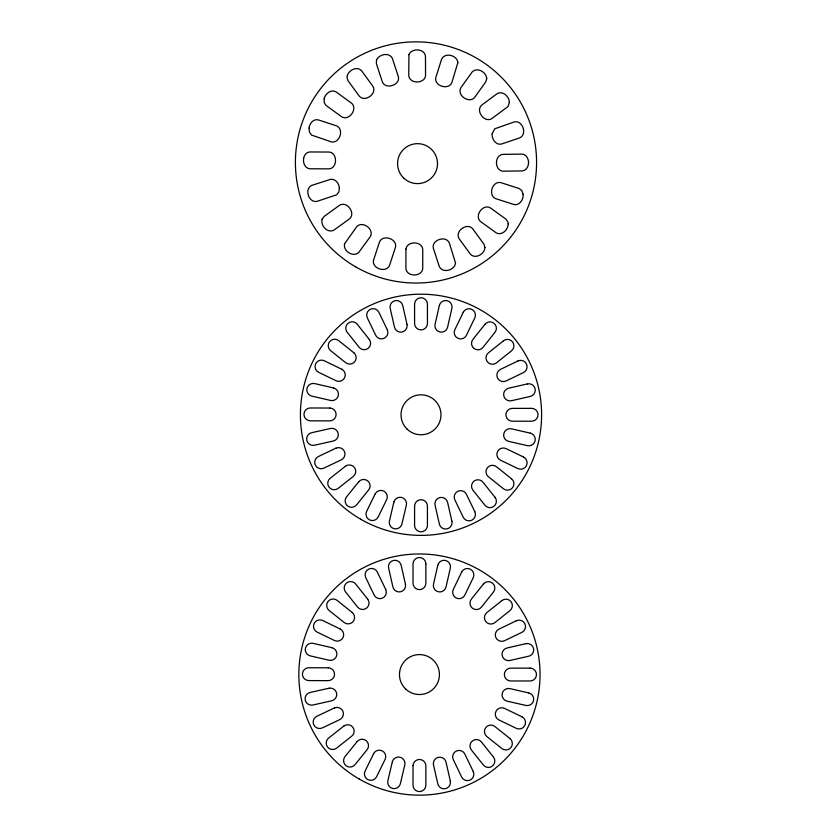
<?xml version="1.0" encoding="UTF-8"?>
<svg xmlns="http://www.w3.org/2000/svg" width="837" height="837" viewBox="0 0 837 837"><rect width="100%" height="100%" fill="white"/><g stroke="black" fill="none" stroke-linecap="round" stroke-linejoin="round"><path stroke-width="1.26" d="M405.935 249.144L405.914 268.572C406.698 277.11 421.89 277.099 422.737 268.593L422.748 249.489C422.193 240.889 406.991 240.711 405.935 249.144M413.028 765.709L413.018 785.137A6.424 6.424 0 0 0 419.421 791.582A6.424 6.424 0 0 0 425.866 785.179L425.866 766.075A6.424 6.424 0 0 0 419.63 759.473A6.424 6.424 0 0 0 413.028 765.709M414.587 505.946L414.587 525.374A6.424 6.424 0 0 0 420.99 531.819A6.424 6.424 0 0 0 427.435 525.416L427.435 506.301A6.424 6.424 0 0 0 421.189 499.71A6.424 6.424 0 0 0 414.587 505.946M425.866 563.971L425.866 583.399A6.424 6.424 0 0 1 419.264 589.635A6.424 6.424 0 0 1 413.028 583.033L413.018 563.929A6.424 6.424 0 0 1 419.463 557.526A6.424 6.424 0 0 1 425.866 563.971M427.435 304.208L427.435 323.626A6.424 6.424 0 0 1 420.833 329.872A6.424 6.424 0 0 1 414.587 323.27L414.587 304.166A6.424 6.424 0 0 1 421.032 297.763A6.424 6.424 0 0 1 427.435 304.208M492.177 133.658C491.549 138.743 495.64 145.272 501.321 144.09L519.725 137.864C527.551 134.37 522.654 119.994 514.337 121.92L494.73 128.804L492.177 133.658M523.104 194.236C523.711 199.29 519.599 205.86 513.939 204.521L495.452 198.557C487.741 194.958 492.564 180.551 500.924 182.654L519.107 188.513L521.817 190.574L523.104 194.236M309.062 127.977L309.46 132.079L311.51 135.06L331.159 141.809C339.508 143.954 344.405 129.568 336.715 125.927L318.259 119.869C313.415 118.603 309.502 123.583 309.062 127.977M339.383 187.875L338.859 191.935L336.715 194.801L317.003 201.361C308.644 203.161 303.988 188.691 311.877 185.333L330.374 179.4C335.271 178.375 339.037 183.439 339.383 187.875M528.565 162.441C528.649 166.186 526.41 170.685 522.257 170.915L502.828 171.198C494.374 170.256 494.322 155.065 502.922 154.374L522.026 154.092C526.191 154.249 528.545 158.685 528.565 162.441M508.185 223.845C508.373 229.631 501.761 236.118 496.09 232.791L480.354 221.397C474.14 215.59 483.19 203.381 490.482 207.963L505.966 219.168L507.892 221.972L508.185 223.845M324.149 98.808L324.222 102.689L326.148 105.504L341.601 116.741C348.893 121.355 357.964 109.166 351.77 103.338L336.066 91.903C331.096 88.868 325.154 93.828 324.149 98.808M303.664 158.13C302.701 162.451 304.825 168.404 309.816 168.781L328.92 168.865C337.531 168.342 337.761 153.15 329.328 152.052L309.899 151.957C306.572 152.031 304.291 155.117 303.664 158.13M486.726 78.594L485.763 81.848L474.485 97.667C468.72 103.914 456.447 94.958 460.978 87.623L472.078 72.066C476.923 66.688 486.464 72.003 486.726 78.594M344.582 243.776C342.762 251.048 353.591 258.005 358.916 252.199L370.184 236.766C374.798 229.484 362.62 220.393 356.792 226.586L344.582 243.776M457.87 62.639L451.75 82.821C448.193 90.553 433.754 85.792 435.826 77.422L441.601 59.207C444.813 52.02 457.284 55.179 457.87 62.639M509.346 102.512L508.321 105.975L507.149 107.188L491.56 118.77C484.152 122.945 475.228 110.651 481.788 105.064L497.126 93.671C502.775 90.333 509.471 96.705 509.346 102.512M373.532 260.234C371.638 268.593 386.087 273.291 389.529 265.465L395.451 247.302C397.585 238.943 383.2 234.067 379.569 241.767L373.532 260.234M322.13 219.242C320.268 225.561 327.602 233.649 333.921 230.102L349.416 218.917C356.06 213.425 347.303 201.006 339.832 205.086L324.086 216.459L322.13 219.242M347.324 75.529L347.02 77.391L347.993 80.655L359.24 96.098C364.754 102.721 377.142 93.911 373.03 86.473L361.594 70.758C357.232 65.851 348.935 69.963 347.324 75.529M484.937 247.511C484.717 254.082 475.228 259.522 470.363 254.145L458.927 238.43C454.826 230.981 467.203 222.182 472.727 228.804L483.964 244.247L484.937 247.511M408.937 54.667L408.738 75.445C409.345 84.045 424.547 84.129 425.562 75.686L425.468 56.267C424.6 48.41 411.741 47.751 408.937 54.667M376.483 60.316L376.399 63.727L382.363 81.88C385.585 89.873 400.076 85.29 398.443 76.941L392.396 58.485C389.404 51.863 378.711 54.133 376.483 60.316M455.516 262.954C454.951 270.403 442.501 273.689 439.279 266.469L433.284 247.993C431.683 239.644 446.184 235.103 449.375 243.107L455.516 262.954M439.362 305.505L435.114 324.139A6.424 6.424 0 0 0 439.728 331.954A6.424 6.424 0 0 0 447.554 327.34L451.875 308.403A6.424 6.424 0 0 0 447.073 300.703A6.424 6.424 0 0 0 439.362 305.505M437.803 565.278L433.556 583.902A6.424 6.424 0 0 0 438.169 591.728A6.424 6.424 0 0 0 445.985 587.114L450.316 568.177A6.424 6.424 0 0 0 445.504 560.466A6.424 6.424 0 0 0 437.803 565.278M393.892 502.054L389.446 520.959A6.424 6.424 0 0 0 394.196 528.702A6.424 6.424 0 0 0 401.938 523.941L406.311 505.349A6.424 6.424 0 0 0 401.75 497.492A6.424 6.424 0 0 0 393.892 502.054M392.323 761.827L387.876 780.733A6.424 6.424 0 0 0 392.637 788.464A6.424 6.424 0 0 0 400.368 783.714L404.742 765.112A6.424 6.424 0 0 0 400.18 757.255A6.424 6.424 0 0 0 392.323 761.827M463.227 312.327L454.93 329.548A6.424 6.424 0 0 0 457.693 338.2A6.424 6.424 0 0 0 466.345 335.449L474.778 317.945A6.424 6.424 0 0 0 471.806 309.355A6.424 6.424 0 0 0 463.227 312.327M461.658 572.1L453.372 589.311A6.424 6.424 0 0 0 456.123 597.963A6.424 6.424 0 0 0 464.776 595.212L473.208 577.708A6.424 6.424 0 0 0 470.237 569.129A6.424 6.424 0 0 0 461.658 572.1M375.196 493.851L366.658 511.302A6.424 6.424 0 0 0 369.577 519.903A6.424 6.424 0 0 0 378.178 516.984L386.568 499.825A6.424 6.424 0 0 0 383.869 491.152A6.424 6.424 0 0 0 375.196 493.851M373.626 753.624L365.089 771.076A6.424 6.424 0 0 0 368.008 779.676A6.424 6.424 0 0 0 376.608 776.757L384.999 759.588A6.424 6.424 0 0 0 382.3 750.915A6.424 6.424 0 0 0 373.626 753.624M484.968 324.296L473.051 339.236A6.424 6.424 0 0 0 473.815 348.286A6.424 6.424 0 0 0 482.865 347.522L494.981 332.331A6.424 6.424 0 0 0 493.997 323.302A6.424 6.424 0 0 0 484.968 324.296M483.399 584.059L471.482 598.999A6.424 6.424 0 0 0 472.246 608.049A6.424 6.424 0 0 0 481.296 607.285L493.411 592.104A6.424 6.424 0 0 0 492.428 583.075A6.424 6.424 0 0 0 483.399 584.059M358.78 481.704L346.581 496.822A6.424 6.424 0 0 0 347.522 505.862A6.424 6.424 0 0 0 356.552 504.92L368.552 490.053A6.424 6.424 0 0 0 367.841 480.993A6.424 6.424 0 0 0 358.78 481.704M357.221 741.477L345.022 756.596A6.424 6.424 0 0 0 345.953 765.625A6.424 6.424 0 0 0 354.993 764.694L366.983 749.816A6.424 6.424 0 0 0 366.271 740.766A6.424 6.424 0 0 0 357.221 741.477M503.497 340.795L488.557 352.712A6.424 6.424 0 0 0 487.291 361.699A6.424 6.424 0 0 0 496.278 362.976L511.47 350.86A6.424 6.424 0 0 0 512.516 341.841A6.424 6.424 0 0 0 503.497 340.795M501.928 600.558L486.998 612.475A6.424 6.424 0 0 0 485.722 621.472A6.424 6.424 0 0 0 494.719 622.738L509.911 610.633A6.424 6.424 0 0 0 510.957 601.604A6.424 6.424 0 0 0 501.928 600.558M345.482 466.219L330.228 478.251A6.424 6.424 0 0 0 329.129 487.27A6.424 6.424 0 0 0 338.148 488.369L353.151 476.525A6.424 6.424 0 0 0 354.459 467.538A6.424 6.424 0 0 0 345.482 466.219M343.913 725.993L328.659 738.025A6.424 6.424 0 0 0 327.57 747.043A6.424 6.424 0 0 0 336.589 748.132L351.582 736.288A6.424 6.424 0 0 0 352.9 727.311A6.424 6.424 0 0 0 343.913 725.993M517.894 360.998L500.683 369.295A6.424 6.424 0 0 0 497.44 377.78A6.424 6.424 0 0 0 505.925 381.023L523.428 372.591A6.424 6.424 0 0 0 526.463 364.032A6.424 6.424 0 0 0 517.894 360.998M516.324 620.772L499.114 629.068A6.424 6.424 0 0 0 495.87 637.543A6.424 6.424 0 0 0 504.355 640.786L521.859 632.364A6.424 6.424 0 0 0 524.893 623.795A6.424 6.424 0 0 0 516.324 620.772M335.94 448.172L318.405 456.51A6.424 6.424 0 0 0 315.329 465.058A6.424 6.424 0 0 0 323.888 468.134L341.13 459.921A6.424 6.424 0 0 0 344.415 451.446A6.424 6.424 0 0 0 335.94 448.172M334.382 707.935L316.836 716.284A6.424 6.424 0 0 0 313.77 724.832A6.424 6.424 0 0 0 322.318 727.897L339.571 719.684A6.424 6.424 0 0 0 342.846 711.209A6.424 6.424 0 0 0 334.382 707.935M527.436 383.911L508.802 388.169A6.424 6.424 0 0 0 503.759 395.713A6.424 6.424 0 0 0 511.313 400.766L530.25 396.445A6.424 6.424 0 0 0 535.105 388.766A6.424 6.424 0 0 0 527.436 383.911M525.866 643.674L507.243 647.932A6.424 6.424 0 0 0 502.19 655.486A6.424 6.424 0 0 0 509.743 660.529L528.681 656.208A6.424 6.424 0 0 0 533.546 648.539A6.424 6.424 0 0 0 525.866 643.674M330.657 428.45L311.699 432.687A6.424 6.424 0 0 0 306.813 440.346A6.424 6.424 0 0 0 314.461 445.232L333.105 441.057A6.424 6.424 0 0 0 338.19 433.524A6.424 6.424 0 0 0 330.657 428.45M329.087 688.213L310.129 692.461A6.424 6.424 0 0 0 305.243 700.109A6.424 6.424 0 0 0 312.902 705.005L331.546 700.82A6.424 6.424 0 0 0 336.62 693.298A6.424 6.424 0 0 0 329.087 688.213M531.641 408.362L512.526 408.372A6.424 6.424 0 0 0 505.925 414.608A6.424 6.424 0 0 0 512.171 421.21L531.589 421.21A6.424 6.424 0 0 0 538.034 414.807A6.424 6.424 0 0 0 531.641 408.362M530.072 668.135L510.968 668.135A6.424 6.424 0 0 0 504.366 674.371A6.424 6.424 0 0 0 510.601 680.973L530.03 680.973A6.424 6.424 0 0 0 536.475 674.58A6.424 6.424 0 0 0 530.072 668.135M329.872 408.048L310.454 407.975A6.424 6.424 0 0 0 303.988 414.346A6.424 6.424 0 0 0 310.36 420.823L329.475 420.885A6.424 6.424 0 0 0 336.097 414.671A6.424 6.424 0 0 0 329.872 408.048M328.313 667.811L308.884 667.738A6.424 6.424 0 0 0 302.419 674.12A6.424 6.424 0 0 0 308.801 680.586L327.905 680.648A6.424 6.424 0 0 0 334.528 674.434A6.424 6.424 0 0 0 328.313 667.811M530.292 433.147L511.669 428.889A6.424 6.424 0 0 0 503.843 433.503A6.424 6.424 0 0 0 508.457 441.329L527.394 445.661A6.424 6.424 0 0 0 535.094 440.848A6.424 6.424 0 0 0 530.292 433.147M528.722 692.91L510.099 688.663A6.424 6.424 0 0 0 502.273 693.277A6.424 6.424 0 0 0 506.887 701.103L525.824 705.424A6.424 6.424 0 0 0 533.535 700.621A6.424 6.424 0 0 0 528.722 692.91M333.649 387.981L314.722 383.597A6.424 6.424 0 0 0 307.001 388.378A6.424 6.424 0 0 0 311.782 396.1L330.406 400.41A6.424 6.424 0 0 0 338.242 395.817A6.424 6.424 0 0 0 333.649 387.981M332.08 647.744L313.153 643.36A6.424 6.424 0 0 0 305.432 648.152A6.424 6.424 0 0 0 310.224 655.863L328.836 660.173A6.424 6.424 0 0 0 336.673 655.58A6.424 6.424 0 0 0 332.08 647.744M523.47 457.002L506.249 448.716A6.424 6.424 0 0 0 497.596 451.467A6.424 6.424 0 0 0 500.359 460.12L517.852 468.553A6.424 6.424 0 0 0 526.442 465.581A6.424 6.424 0 0 0 523.47 457.002M521.901 716.765L504.69 708.479A6.424 6.424 0 0 0 496.027 711.241A6.424 6.424 0 0 0 498.789 719.893L516.293 728.326A6.424 6.424 0 0 0 524.872 725.355A6.424 6.424 0 0 0 521.901 716.765M341.778 369.253L324.306 360.778A6.424 6.424 0 0 0 315.716 363.729A6.424 6.424 0 0 0 318.656 372.319L335.857 380.647A6.424 6.424 0 0 0 344.52 377.916A6.424 6.424 0 0 0 341.778 369.253M340.22 629.016L322.737 620.541A6.424 6.424 0 0 0 314.147 623.492A6.424 6.424 0 0 0 317.097 632.081L334.287 640.42A6.424 6.424 0 0 0 342.95 637.679A6.424 6.424 0 0 0 340.22 629.016M511.501 478.743L496.561 466.826A6.424 6.424 0 0 0 487.511 467.59A6.424 6.424 0 0 0 488.274 476.64L503.466 488.756A6.424 6.424 0 0 0 512.495 487.772A6.424 6.424 0 0 0 511.501 478.743M509.942 738.506L495.002 726.6A6.424 6.424 0 0 0 485.952 727.363A6.424 6.424 0 0 0 486.715 736.414L501.897 748.529A6.424 6.424 0 0 0 510.926 747.535A6.424 6.424 0 0 0 509.942 738.506M353.873 352.795L338.713 340.649A6.424 6.424 0 0 0 329.673 341.622A6.424 6.424 0 0 0 330.646 350.651L345.566 362.588A6.424 6.424 0 0 0 354.616 361.846A6.424 6.424 0 0 0 353.873 352.795M352.304 612.569L337.144 600.422A6.424 6.424 0 0 0 328.114 601.384A6.424 6.424 0 0 0 329.077 610.424L343.997 622.362A6.424 6.424 0 0 0 353.047 621.619A6.424 6.424 0 0 0 352.304 612.569M495.002 497.272L483.095 482.342A6.424 6.424 0 0 0 474.098 481.066A6.424 6.424 0 0 0 472.832 490.063L484.937 505.245A6.424 6.424 0 0 0 493.956 506.301A6.424 6.424 0 0 0 495.002 497.272M493.443 757.046L481.526 742.105A6.424 6.424 0 0 0 472.528 740.839A6.424 6.424 0 0 0 471.262 749.826L483.367 765.018A6.424 6.424 0 0 0 492.397 766.064A6.424 6.424 0 0 0 493.443 757.046M369.305 339.435L357.221 324.233A6.424 6.424 0 0 0 348.202 323.166A6.424 6.424 0 0 0 347.146 332.184L359.031 347.146A6.424 6.424 0 0 0 368.029 348.433A6.424 6.424 0 0 0 369.305 339.435M367.746 599.208L355.652 583.996A6.424 6.424 0 0 0 346.633 582.939A6.424 6.424 0 0 0 345.576 591.958L357.472 606.909A6.424 6.424 0 0 0 366.46 608.196A6.424 6.424 0 0 0 367.746 599.208M474.799 511.669L466.502 494.458A6.424 6.424 0 0 0 458.017 491.214A6.424 6.424 0 0 0 454.773 499.699L463.206 517.203A6.424 6.424 0 0 0 471.765 520.237A6.424 6.424 0 0 0 474.799 511.669M473.229 771.442L464.933 754.221A6.424 6.424 0 0 0 456.447 750.988A6.424 6.424 0 0 0 453.215 759.473L461.637 776.977A6.424 6.424 0 0 0 470.206 780A6.424 6.424 0 0 0 473.229 771.442M387.332 329.841L378.92 312.327A6.424 6.424 0 0 0 370.362 309.292A6.424 6.424 0 0 0 367.328 317.851L375.604 335.072A6.424 6.424 0 0 0 384.078 338.315A6.424 6.424 0 0 0 387.332 329.841M385.763 589.604L377.351 572.089A6.424 6.424 0 0 0 368.793 569.055A6.424 6.424 0 0 0 365.759 577.614L374.034 594.835A6.424 6.424 0 0 0 382.519 598.089A6.424 6.424 0 0 0 385.763 589.604M407.033 324.484L402.723 305.536A6.424 6.424 0 0 0 395.054 300.682A6.424 6.424 0 0 0 390.188 308.351L394.436 326.974A6.424 6.424 0 0 0 401.98 332.027A6.424 6.424 0 0 0 407.033 324.484M451.886 521.21L447.638 502.587A6.424 6.424 0 0 0 440.084 497.534A6.424 6.424 0 0 0 435.041 505.088L439.352 524.025A6.424 6.424 0 0 0 447.031 528.89A6.424 6.424 0 0 0 451.886 521.21M405.464 584.247L401.153 565.31A6.424 6.424 0 0 0 393.484 560.445A6.424 6.424 0 0 0 388.619 568.114L392.867 586.747A6.424 6.424 0 0 0 400.41 591.801A6.424 6.424 0 0 0 405.464 584.247M450.327 780.984L446.069 762.35A6.424 6.424 0 0 0 438.515 757.307A6.424 6.424 0 0 0 433.472 764.851L437.793 783.798A6.424 6.424 0 0 0 445.462 788.653A6.424 6.424 0 0 0 450.327 780.984M359.146 778.996A120.591 120.591 0 0 0 540.043 674.559A120.591 120.591 0 0 0 359.146 570.123A120.591 120.591 0 0 0 359.146 778.996M405.547 688.903A19.983 19.983 0 0 0 438.829 679.414A19.983 19.983 0 0 0 413.97 655.34A19.983 19.983 0 0 0 405.547 688.903M360.716 519.222A120.591 120.591 0 0 0 541.602 414.786A120.591 120.591 0 0 0 360.716 310.349A120.591 120.591 0 0 0 360.716 519.222M407.106 429.14A19.983 19.983 0 0 0 440.388 419.651A19.983 19.983 0 0 0 415.529 395.577A19.983 19.983 0 0 0 407.106 429.14M355.694 266.877A120.591 120.591 0 0 0 536.58 162.441A120.591 120.591 0 0 0 355.694 58.004A120.591 120.591 0 0 0 355.694 266.877M403.633 177.988A19.983 19.983 0 0 0 436.904 168.499A19.983 19.983 0 0 0 412.045 144.424A19.983 19.983 0 0 0 403.633 177.988"/></g></svg>
